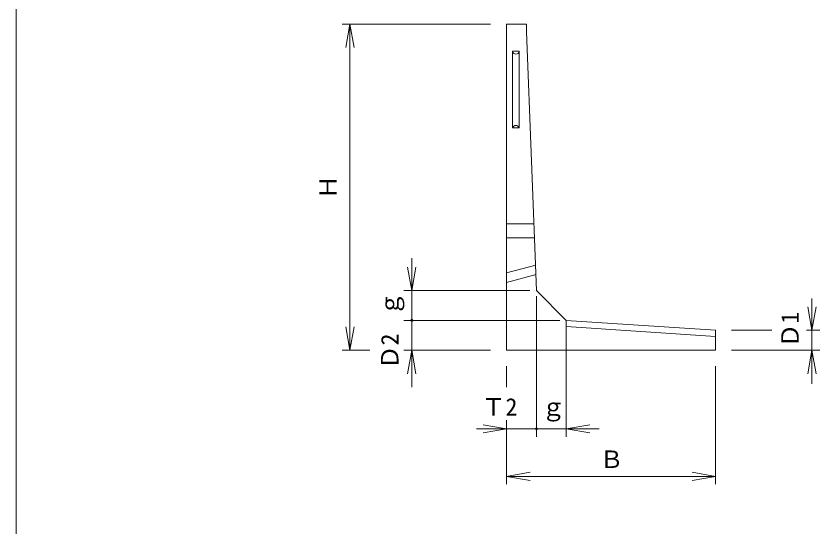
# Model space of a CAD drawing. Units: millimetres, scale not verified. Extents: x 2135 to 6315, y 1068 to 7108.
# Drawn here: x 2135 to 4154, y 4824 to 6108 of the extents above; entities that cross this region are included whole.
import ezdxf
from ezdxf.enums import TextEntityAlignment as Align

# ---------------------------------------------------------------- set-up
doc = ezdxf.new("R2010")
doc.units = ezdxf.units.MM
doc.layers.add('0_2', color=4, linetype='Continuous', lineweight=18)
doc.styles.add('ＭＳ ゴシック-5.0-0.0', font='')
doc.styles.get('ＭＳ ゴシック-5.0-0.0').set_extended_font_data('ＭＳ ゴシック-5.0-0.0')

msp = doc.modelspace()

# ---------------------------------------------------------------- linework, layer by layer
at = {"layer": '0_2', "color": 2}
for p, q in [((2135.354, 7107.786), (2135.354, 1067.786)), ((3367.139, 6088.328), (3417.139, 6088.328)), ((3367.139, 6088.328), (3367.139, 5268.328)), ((3417.139, 6088.328), (3417.139, 6068.328)), ((3417.139, 6068.328), (3442.139, 5418.328)), ((3382.358, 6019.802), (3382.358, 5827.373)), ((3382.358, 6019.802), (3398.697, 6019.802)), ((3398.697, 6019.802), (3398.697, 5827.373)), ((3382.358, 5827.373), (3398.697, 5827.373)), ((3435.697, 5585.828), (3367.139, 5585.828)), ((3437.043, 5550.828), (3367.139, 5550.828)), ((3367.139, 5462.475), (3440.455, 5482.12)), ((3367.139, 5438.328), (3441.374, 5458.219)), ((3442.139, 5418.328), (3517.139, 5343.328)), ((3517.139, 5343.328), (3517.139, 5328.082)), ((3517.139, 5343.328), (3892.139, 5318.328)), ((3517.139, 5328.082), (3892.139, 5303.082)), ((3892.139, 5318.328), (3892.139, 5268.328)), ((3367.139, 5268.328), (3892.139, 5268.328))]:
    msp.add_line(p, q, dxfattribs=at)
at = {"layer": '0_2'}
for p, q in [((2953.91, 6088.328), (3327.139, 6088.328)), ((2973.91, 6088.328), (2963.492, 6029.24)), ((2973.91, 5268.328), (2973.91, 6088.328)), ((2973.91, 6088.328), (2984.329, 6029.24)), ((3129.01, 5418.328), (3129.01, 5499.459)), ((3129.01, 5418.328), (3118.591, 5477.417)), ((3129.01, 5418.328), (3139.429, 5477.417)), ((3109.01, 5418.328), (3425.225, 5418.328)), ((3129.01, 5343.328), (3129.01, 5418.328)), ((3442.139, 5050.574), (3442.139, 5404.107)), ((4134.116, 5318.328), (4134.116, 5398.117)), ((4134.116, 5318.328), (4123.697, 5377.417)), ((4134.116, 5318.328), (4123.697, 5377.417)), ((4134.116, 5318.328), (4144.535, 5377.417)), ((4134.116, 5318.328), (4144.535, 5377.417)), ((3129.01, 5343.328), (3129.01, 5364.877)), ((4134.116, 5318.328), (4134.116, 5364.877)), ((3109.01, 5343.328), (3500.933, 5343.328)), ((3129.01, 5268.328), (3129.01, 5343.328)), ((3517.139, 5050.574), (3517.139, 5330.202)), ((2973.91, 5268.328), (2963.492, 5327.417)), ((2973.91, 5268.328), (2984.329, 5327.417)), ((3932.139, 5318.328), (4033.269, 5318.328)), ((4120.067, 5318.328), (4154.116, 5318.328)), ((4134.116, 5318.328), (4134.116, 5268.328)), ((2953.91, 5268.328), (3023.647, 5268.328)), ((3109.01, 5268.328), (3327.139, 5268.328)), ((3129.01, 5268.328), (3118.591, 5209.24)), ((3129.01, 5268.328), (3118.591, 5209.24)), ((3129.01, 5268.328), (3118.591, 5209.24)), ((3129.01, 5268.328), (3118.591, 5209.24)), ((3129.01, 5268.328), (3129.01, 5175.156)), ((3129.01, 5268.328), (3139.429, 5209.24)), ((3129.01, 5268.328), (3129.01, 5266.567)), ((3129.01, 5268.328), (3139.429, 5209.24)), ((3129.01, 5268.328), (3129.01, 5241.637)), ((3129.01, 5268.328), (3139.429, 5209.24)), ((3129.01, 5268.328), (3129.01, 5220.309)), ((3129.01, 5268.328), (3139.429, 5209.24)), ((3932.139, 5268.328), (4154.116, 5268.328)), ((4134.116, 5268.328), (4123.697, 5209.24)), ((4134.116, 5268.328), (4123.697, 5209.24)), ((4134.116, 5268.328), (4123.697, 5209.24)), ((4134.116, 5268.328), (4134.116, 5183.466)), ((4134.116, 5268.328), (4144.535, 5209.24)), ((4134.116, 5268.328), (4134.116, 5249.947)), ((4134.116, 5268.328), (4144.535, 5209.24)), ((4134.116, 5268.328), (4134.116, 5266.567)), ((4134.116, 5268.328), (4144.535, 5209.24)), ((3367.139, 5175.342), (3367.139, 5228.328)), ((3892.139, 4931.517), (3892.139, 5228.328)), ((3367.139, 4931.517), (3367.139, 5092.717)), ((3367.139, 5070.574), (3291.763, 5070.574)), ((3367.139, 5070.574), (3304.517, 5070.574)), ((3367.139, 5070.574), (3308.051, 5080.992)), ((3367.139, 5070.574), (3308.051, 5080.992)), ((3367.139, 5070.574), (3308.051, 5080.992)), ((3367.139, 5070.574), (3308.051, 5060.155)), ((3367.139, 5070.574), (3308.051, 5060.155)), ((3367.139, 5070.574), (3308.051, 5060.155)), ((3367.139, 5070.574), (3341.623, 5070.574)), ((3367.139, 5070.574), (3442.139, 5070.574)), ((3442.139, 5070.574), (3517.139, 5070.574)), ((3517.139, 5070.574), (3576.228, 5080.992)), ((3517.139, 5070.574), (3599.446, 5070.574)), ((3517.139, 5070.574), (3576.228, 5060.155)), ((3367.139, 4950.852), (3426.228, 4961.271)), ((3367.139, 4950.852), (3426.228, 4940.433)), ((3367.139, 4950.852), (3892.139, 4950.852)), ((3892.139, 4950.852), (3833.051, 4961.271)), ((3892.139, 4950.852), (3833.051, 4940.433))]:
    msp.add_line(p, q, dxfattribs=at)
for centre in [(3129.01, 5343.328), (3442.139, 5070.574)]:
    msp.add_circle(centre, 2.5, dxfattribs=at)
at = {"layer": '0_2', "color": 2}
for centre, radius, start, end in [((3390.527, 6020.744), 8.223, 186.57838, 353.42162), ((3390.527, 5824.946), 8.522, 16.54851, 163.45149)]:
    msp.add_arc(centre, radius, start, end, dxfattribs=at)

# ---------------------------------------------------------------- texts
at = {"layer": '0_2', "color": 7, "style": 'ＭＳ ゴシック-5.0-0.0'}
for s, p in [('Ｈ', (2953.91, 5648.337)), ('ｇ', (3108.999, 5354.289)), ('Ｄ1', (4114.117, 5274.886)), ('Ｄ2', (3108.999, 5220.318))]:
    msp.add_text(s, height=43.99, rotation=90, dxfattribs=at).set_placement(p, align=Align.BOTTOM_LEFT)
for s, p in [('Ｔ2', (3304.506, 5090.583)), ('ｇ', (3454.698, 5090.583)), ('Ｂ', (3600.888, 4958.921))]:
    msp.add_text(s, height=43.99, dxfattribs=at).set_placement(p, align=Align.BOTTOM_LEFT)

doc.saveas('drawing.dxf')
